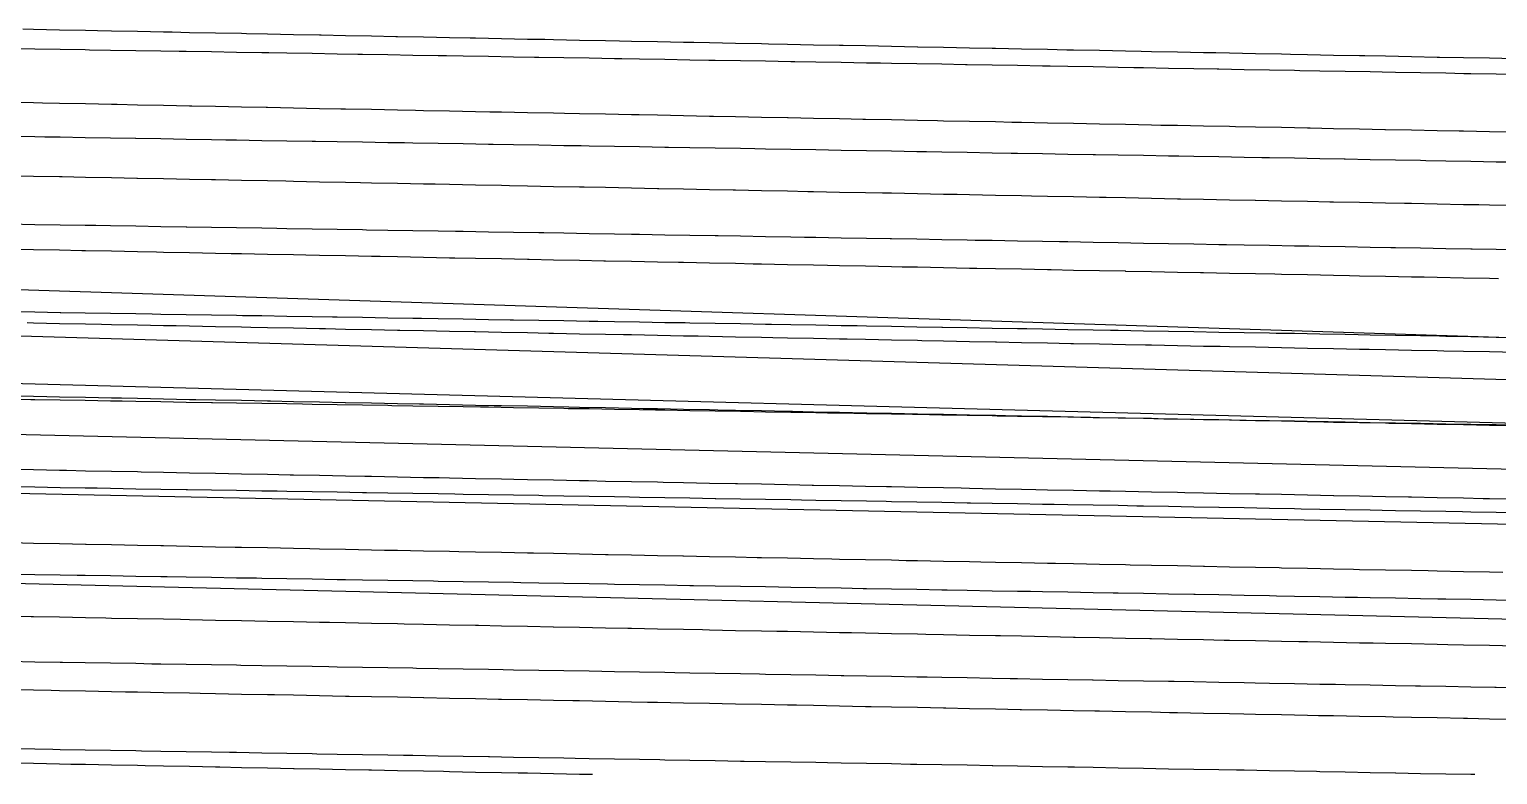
# Model space of a CAD drawing. Header units: metres. Extents: x 0 to 7092, y 40 to 458.
# Drawn here: x 3900.9 to 4023.4, y 40 to 102.2 of the extents above; entities that cross this region are included whole.
import ezdxf

# ---------------------------------------------------------------- set-up
doc = ezdxf.new("R2010")
doc.units = ezdxf.units.M

msp = doc.modelspace()

# ---------------------------------------------------------------- linework, layer by layer
at = {"layer": 'Contour_Level_13'}
msp.add_lwpolyline([(4024.73, 99.71), (4022.67, 99.76), (4020.5, 99.8), (4018.51, 99.84), (4018.33, 99.84), (4016.17, 99.88), (4014, 99.93), (4012.29, 99.96), (4011.83, 99.97), (4009.66, 100.01), (4007.49, 100.06), (4006.08, 100.08), (4005.33, 100.1), (4003.16, 100.14), (4000.99, 100.18), (3999.86, 100.21), (3998.82, 100.23), (3996.65, 100.27), (3994.49, 100.31), (3993.64, 100.33), (3992.32, 100.36), (3990.15, 100.4), (3987.98, 100.44), (3987.42, 100.45), (3985.81, 100.49), (3983.65, 100.53), (3981.48, 100.57), (3981.2, 100.58), (3979.31, 100.61), (3977.14, 100.66), (3974.99, 100.7), (3974.97, 100.7), (3972.8, 100.74), (3970.64, 100.79), (3968.77, 100.82), (3968.47, 100.83), (3966.3, 100.87), (3964.13, 100.91), (3962.55, 100.95), (3961.96, 100.96), (3959.8, 101), (3957.63, 101.04), (3956.33, 101.07), (3955.46, 101.09), (3953.29, 101.13), (3951.12, 101.17), (3950.11, 101.19), (3948.96, 101.22), (3946.79, 101.26), (3944.62, 101.3), (3943.89, 101.32), (3942.45, 101.34), (3940.28, 101.39), (3938.12, 101.43), (3937.68, 101.44), (3935.95, 101.47), (3933.78, 101.52), (3931.61, 101.56), (3931.46, 101.56), (3929.44, 101.6), (3927.28, 101.64), (3925.24, 101.68), (3925.11, 101.69), (3922.94, 101.73), (3920.77, 101.77), (3919.02, 101.81), (3918.6, 101.82), (3916.44, 101.86), (3914.27, 101.9), (3912.8, 101.93), (3912.1, 101.94), (3909.93, 101.99), (3907.76, 102.03), (3906.58, 102.05), (3905.59, 102.07), (3903.43, 102.12), (3901.26, 102.16), (3900.37, 102.18)], dxfattribs=at)
at = {"layer": 'Contour_Level_14'}
for points in [[(4025.33, 98.4), (4023.23, 98.43), (4021.13, 98.47), (4020.53, 98.48), (4019.03, 98.51), (4016.93, 98.55), (4014.83, 98.59), (4013.72, 98.61), (4012.73, 98.62), (4010.63, 98.66), (4008.53, 98.7), (4006.87, 98.73), (4006.42, 98.74), (4004.32, 98.78), (4002.22, 98.81), (4000.12, 98.85), (3999.98, 98.85), (3998.02, 98.89), (3995.92, 98.92), (3993.82, 98.96), (3993.03, 98.98), (3991.72, 99), (3989.62, 99.04), (3987.51, 99.07), (3986.03, 99.1), (3985.41, 99.11), (3983.31, 99.15), (3981.21, 99.18), (3979.11, 99.22), (3978.99, 99.22), (3977.01, 99.26), (3974.91, 99.29), (3972.81, 99.33), (3971.9, 99.35), (3970.71, 99.37), (3968.61, 99.4), (3966.5, 99.44), (3964.75, 99.47), (3964.4, 99.47), (3962.3, 99.51), (3960.2, 99.55), (3958.1, 99.58), (3957.56, 99.59), (3956, 99.62), (3953.9, 99.65), (3951.8, 99.69), (3950.32, 99.71), (3949.7, 99.73), (3947.59, 99.76), (3945.49, 99.8), (3943.39, 99.83), (3943.03, 99.84), (3941.29, 99.87), (3939.19, 99.9), (3937.09, 99.94), (3935.69, 99.96), (3934.99, 99.97), (3932.89, 100.01), (3930.79, 100.04), (3928.68, 100.08), (3928.31, 100.08), (3926.58, 100.11), (3924.48, 100.15), (3922.38, 100.18), (3920.88, 100.21), (3920.28, 100.22), (3918.18, 100.25), (3916.08, 100.29), (3913.98, 100.32), (3913.41, 100.33), (3911.88, 100.36), (3909.77, 100.39), (3907.67, 100.42), (3905.91, 100.45), (3905.57, 100.46), (3903.47, 100.49), (3901.37, 100.53), (3899.27, 100.56)], [(4024.84, 93.59), (4022.67, 93.63), (4020.5, 93.67), (4020.16, 93.68), (4018.33, 93.72), (4016.17, 93.76), (4014, 93.8), (4013.94, 93.8), (4011.83, 93.85), (4009.66, 93.89), (4007.72, 93.93), (4007.49, 93.93), (4005.33, 93.98), (4003.16, 94.02), (4001.5, 94.05), (4000.99, 94.06), (3998.82, 94.1), (3996.65, 94.15), (3995.28, 94.17), (3994.49, 94.19), (3992.32, 94.23), (3990.15, 94.28), (3989.06, 94.3), (3987.98, 94.32), (3985.81, 94.36), (3983.65, 94.4), (3982.85, 94.42), (3981.48, 94.45), (3979.31, 94.49), (3977.14, 94.53), (3976.63, 94.54), (3974.97, 94.58), (3972.8, 94.62), (3970.64, 94.66), (3970.41, 94.67), (3968.47, 94.71), (3966.3, 94.75), (3964.19, 94.79), (3964.13, 94.79), (3961.96, 94.83), (3959.8, 94.88), (3957.97, 94.91), (3957.63, 94.92), (3955.46, 94.96), (3953.29, 95.01), (3951.75, 95.04), (3951.12, 95.05), (3948.96, 95.09), (3946.79, 95.13), (3945.54, 95.16), (3944.62, 95.18), (3942.45, 95.22), (3940.28, 95.26), (3939.32, 95.28), (3938.12, 95.31), (3935.95, 95.35), (3933.78, 95.39), (3933.1, 95.41), (3931.61, 95.43), (3929.44, 95.48), (3927.28, 95.52), (3926.88, 95.53), (3925.11, 95.56), (3922.94, 95.61), (3920.77, 95.65), (3920.66, 95.65), (3918.6, 95.69), (3916.44, 95.74), (3914.44, 95.77), (3914.27, 95.78), (3912.1, 95.82), (3909.93, 95.86), (3908.23, 95.9), (3907.76, 95.91), (3905.59, 95.95), (3903.43, 95.99), (3902.01, 96.02), (3901.26, 96.04), (3899.09, 96.08)]]:
    msp.add_lwpolyline(points, dxfattribs=at)
at = {"layer": 'Contour_Level_15'}
for points in [[(4024.16, 91.1), (4023.23, 91.11), (4021.13, 91.15), (4019.03, 91.19), (4017.38, 91.22), (4016.93, 91.23), (4014.83, 91.27), (4012.73, 91.3), (4010.63, 91.34), (4010.57, 91.34), (4008.53, 91.38), (4006.42, 91.42), (4004.32, 91.45), (4003.7, 91.47), (4002.22, 91.49), (4000.12, 91.53), (3998.02, 91.57), (3996.78, 91.59), (3995.92, 91.6), (3993.82, 91.64), (3991.72, 91.68), (3989.81, 91.71), (3989.62, 91.72), (3987.51, 91.75), (3985.41, 91.79), (3983.31, 91.83), (3982.79, 91.83), (3981.21, 91.86), (3979.11, 91.9), (3977.01, 91.94), (3975.72, 91.96), (3974.91, 91.97), (3972.81, 92.01), (3970.71, 92.04), (3968.61, 92.08), (3968.6, 92.08), (3966.5, 92.12), (3964.4, 92.15), (3962.3, 92.19), (3961.42, 92.2), (3960.2, 92.23), (3958.1, 92.26), (3956, 92.3), (3954.2, 92.33), (3953.9, 92.33), (3951.8, 92.37), (3949.7, 92.4), (3947.59, 92.44), (3946.92, 92.45), (3945.49, 92.47), (3943.39, 92.51), (3941.29, 92.54), (3939.58, 92.57), (3939.19, 92.58), (3937.09, 92.62), (3934.99, 92.65), (3932.89, 92.69), (3932.2, 92.7), (3930.79, 92.72), (3928.68, 92.76), (3926.58, 92.79), (3924.77, 92.82), (3924.48, 92.82), (3922.38, 92.86), (3920.28, 92.89), (3918.18, 92.93), (3917.29, 92.94), (3916.08, 92.96), (3913.98, 93), (3911.88, 93.03), (3909.77, 93.07), (3909.76, 93.07), (3907.67, 93.1), (3905.57, 93.13), (3903.47, 93.17), (3902.19, 93.19), (3901.37, 93.2), (3899.27, 93.24)], [(4024.84, 87.47), (4022.67, 87.51), (4021.8, 87.53), (4020.5, 87.55), (4018.33, 87.59), (4016.17, 87.64), (4015.58, 87.65), (4014, 87.68), (4011.83, 87.72), (4009.66, 87.77), (4009.36, 87.77), (4007.49, 87.81), (4005.33, 87.85), (4003.16, 87.89), (4003.14, 87.89), (4000.99, 87.94), (3998.82, 87.98), (3996.92, 88.02), (3996.65, 88.02), (3994.49, 88.07), (3992.32, 88.11), (3990.71, 88.14), (3990.15, 88.15), (3987.98, 88.2), (3985.81, 88.24), (3984.49, 88.26), (3983.65, 88.28), (3981.48, 88.32), (3979.31, 88.37), (3978.27, 88.39), (3977.14, 88.41), (3974.97, 88.45), (3972.8, 88.5), (3972.05, 88.51), (3970.64, 88.54), (3968.47, 88.58), (3966.3, 88.62), (3965.83, 88.63), (3964.13, 88.67), (3961.96, 88.71), (3959.8, 88.75), (3959.61, 88.76), (3957.63, 88.8), (3955.46, 88.84), (3953.4, 88.88), (3953.29, 88.88), (3951.12, 88.92), (3948.96, 88.97), (3947.18, 89), (3946.79, 89.01), (3944.62, 89.05), (3942.45, 89.1), (3940.96, 89.13), (3940.28, 89.14), (3938.12, 89.18), (3935.95, 89.23), (3934.74, 89.25), (3933.78, 89.27), (3931.61, 89.31), (3929.44, 89.35), (3928.52, 89.37), (3927.28, 89.4), (3925.11, 89.44), (3922.94, 89.48), (3922.3, 89.5), (3920.77, 89.53), (3918.6, 89.57), (3916.44, 89.61), (3916.09, 89.62), (3914.27, 89.65), (3912.1, 89.7), (3909.93, 89.74), (3909.87, 89.74), (3907.76, 89.78), (3905.59, 89.83), (3903.65, 89.86), (3903.43, 89.87), (3901.26, 89.91), (3899.09, 89.96)]]:
    msp.add_lwpolyline(points, dxfattribs=at)
at = {"layer": 'Contour_Level_16'}
for points in [[(4025.33, 83.76), (4023.23, 83.8), (4021.23, 83.83), (4021.13, 83.83), (4019.03, 83.87), (4016.93, 83.91), (4014.83, 83.95), (4014.45, 83.95), (4012.73, 83.99), (4010.63, 84.02), (4008.53, 84.06), (4007.62, 84.08), (4006.42, 84.1), (4004.32, 84.14), (4002.22, 84.17), (4000.74, 84.2), (4000.12, 84.21), (3998.02, 84.25), (3995.92, 84.29), (3993.82, 84.32), (3993.81, 84.32), (3991.72, 84.36), (3989.62, 84.4), (3987.51, 84.44), (3986.83, 84.45), (3985.41, 84.47), (3983.31, 84.51), (3981.21, 84.55), (3979.79, 84.57), (3979.11, 84.58), (3977.01, 84.62), (3974.91, 84.66), (3972.81, 84.69), (3972.7, 84.69), (3970.71, 84.73), (3968.61, 84.76), (3966.5, 84.8), (3965.56, 84.82), (3964.4, 84.84), (3962.3, 84.87), (3960.2, 84.91), (3958.36, 84.94), (3958.1, 84.94), (3956, 84.98), (3953.9, 85.02), (3951.8, 85.05), (3951.11, 85.06), (3949.7, 85.09), (3947.59, 85.12), (3945.49, 85.16), (3943.8, 85.19), (3943.39, 85.19), (3941.29, 85.23), (3939.19, 85.26), (3937.09, 85.3), (3936.44, 85.31), (3934.99, 85.33), (3932.89, 85.37), (3930.79, 85.4), (3929.02, 85.43), (3928.68, 85.44), (3926.58, 85.47), (3924.48, 85.51), (3922.38, 85.54), (3921.55, 85.56), (3920.28, 85.58), (3918.18, 85.61), (3916.08, 85.65), (3914.03, 85.68), (3913.98, 85.68), (3911.88, 85.71), (3909.77, 85.75), (3907.67, 85.78), (3906.46, 85.8), (3905.57, 85.82), (3903.47, 85.85), (3901.37, 85.88), (3899.27, 85.92)], [(4023.44, 81.37), (4022.67, 81.38), (4020.5, 81.43), (4018.33, 81.47), (4017.22, 81.49), (4016.17, 81.51), (4014, 81.56), (4011.83, 81.6), (4011, 81.62), (4009.66, 81.64), (4007.49, 81.69), (4005.33, 81.73), (4004.78, 81.74), (4003.16, 81.77), (4000.99, 81.81), (3998.82, 81.86), (3998.57, 81.86), (3996.65, 81.9), (3994.49, 81.94), (3992.35, 81.98), (3992.32, 81.99), (3990.15, 82.03), (3987.98, 82.07), (3986.13, 82.11), (3985.81, 82.11), (3983.65, 82.16), (3981.48, 82.2), (3979.91, 82.23), (3979.31, 82.24), (3977.14, 82.29), (3974.97, 82.33), (3973.69, 82.35), (3972.8, 82.37), (3970.64, 82.41), (3968.47, 82.46), (3967.47, 82.48), (3966.3, 82.5), (3964.13, 82.54), (3961.96, 82.59), (3961.26, 82.6), (3959.8, 82.63), (3957.63, 82.67), (3955.46, 82.72), (3955.04, 82.72), (3953.29, 82.76), (3951.12, 82.8), (3948.96, 82.84), (3948.82, 82.85), (3946.79, 82.89), (3944.62, 82.93), (3942.6, 82.97), (3942.45, 82.97), (3940.28, 83.02), (3938.12, 83.06), (3936.38, 83.09), (3935.95, 83.1), (3933.78, 83.14), (3931.61, 83.19), (3930.16, 83.22), (3929.44, 83.23), (3927.28, 83.27), (3925.11, 83.32), (3923.95, 83.34), (3922.94, 83.36), (3920.77, 83.4), (3918.6, 83.45), (3917.73, 83.46), (3916.44, 83.49), (3914.27, 83.53), (3912.1, 83.57), (3911.51, 83.59), (3909.93, 83.62), (3907.76, 83.66), (3905.59, 83.7), (3905.29, 83.71), (3903.43, 83.75), (3901.26, 83.79), (3899.09, 83.83)]]:
    msp.add_lwpolyline(points, dxfattribs=at)
at = {"layer": 'Contour_Level_17'}
for points in [[(4025.24, 76.44), (4023.23, 76.48), (4021.13, 76.52), (4019.03, 76.56), (4018.51, 76.57), (4016.93, 76.6), (4014.83, 76.63), (4012.73, 76.67), (4011.73, 76.69), (4010.63, 76.71), (4008.53, 76.75), (4006.42, 76.79), (4004.89, 76.81), (4004.32, 76.82), (4002.22, 76.86), (4000.12, 76.9), (3998.02, 76.94), (3998.01, 76.94), (3995.92, 76.97), (3993.82, 77.01), (3991.72, 77.05), (3991.08, 77.06), (3989.62, 77.09), (3987.51, 77.12), (3985.41, 77.16), (3984.09, 77.18), (3983.31, 77.2), (3981.21, 77.23), (3979.11, 77.27), (3977.05, 77.31), (3977.01, 77.31), (3974.91, 77.34), (3972.81, 77.38), (3970.71, 77.42), (3969.95, 77.43), (3968.61, 77.45), (3966.5, 77.49), (3964.4, 77.52), (3962.8, 77.55), (3962.3, 77.56), (3960.2, 77.6), (3958.1, 77.63), (3956, 77.67), (3955.59, 77.68), (3953.9, 77.7), (3951.8, 77.74), (3949.7, 77.78), (3948.32, 77.8), (3947.59, 77.81), (3945.49, 77.85), (3943.39, 77.88), (3941.29, 77.92), (3941, 77.92), (3939.19, 77.95), (3937.09, 77.99), (3934.99, 78.02), (3933.62, 78.05), (3932.89, 78.06), (3930.79, 78.09), (3928.68, 78.13), (3926.58, 78.16), (3926.18, 78.17), (3924.48, 78.2), (3922.38, 78.23), (3920.28, 78.27), (3918.69, 78.29), (3918.18, 78.3), (3916.08, 78.33), (3913.98, 78.37), (3911.88, 78.4), (3911.14, 78.41), (3909.77, 78.44), (3907.67, 78.47), (3905.57, 78.5), (3903.54, 78.54), (3903.47, 78.54), (3901.37, 78.57), (3899.27, 78.61)], [(4024.84, 75.22), (4022.67, 75.26), (4020.5, 75.3), (4018.86, 75.34), (4018.33, 75.35), (4016.17, 75.39), (4014, 75.43), (4012.64, 75.46), (4011.83, 75.48), (4009.66, 75.52), (4007.49, 75.56), (4006.43, 75.58), (4005.33, 75.6), (4003.16, 75.65), (4000.99, 75.69), (4000.21, 75.71), (3998.82, 75.73), (3996.65, 75.78), (3994.49, 75.82), (3993.99, 75.83), (3992.32, 75.86), (3990.15, 75.9), (3987.98, 75.95), (3987.77, 75.95), (3985.81, 75.99), (3983.65, 76.03), (3981.55, 76.08), (3981.48, 76.08), (3979.31, 76.12), (3977.14, 76.16), (3975.33, 76.2), (3974.97, 76.21), (3972.8, 76.25), (3970.64, 76.29), (3969.12, 76.32), (3968.47, 76.33), (3966.3, 76.38), (3964.13, 76.42), (3962.9, 76.44), (3961.96, 76.46), (3959.8, 76.51), (3957.63, 76.55), (3956.68, 76.57), (3955.46, 76.59), (3953.29, 76.63), (3951.12, 76.68), (3950.46, 76.69), (3948.96, 76.72), (3946.79, 76.76), (3944.62, 76.81), (3944.24, 76.81), (3942.45, 76.85), (3940.28, 76.89), (3938.12, 76.94), (3938.03, 76.94), (3935.95, 76.98), (3933.78, 77.02), (3931.81, 77.06), (3931.61, 77.06), (3929.44, 77.11), (3927.28, 77.15), (3925.59, 77.18), (3925.11, 77.19), (3922.94, 77.24), (3920.77, 77.28), (3919.37, 77.31), (3918.6, 77.32), (3916.44, 77.36), (3914.27, 77.41), (3913.15, 77.43), (3912.1, 77.45), (3909.93, 77.49), (3907.76, 77.54), (3906.93, 77.55), (3905.59, 77.58), (3903.43, 77.62), (3901.26, 77.66), (3900.72, 77.68)]]:
    msp.add_lwpolyline(points, dxfattribs=at)
at = {"layer": 'Contour_Level_18'}
for points in [[(4024.84, 69.09), (4022.67, 69.14), (4020.5, 69.18), (4020.5, 69.18), (4018.33, 69.22), (4016.17, 69.27), (4014.29, 69.3), (4014, 69.31), (4011.83, 69.35), (4009.66, 69.39), (4008.07, 69.43), (4007.49, 69.44), (4005.33, 69.48), (4003.16, 69.52), (4001.85, 69.55), (4000.99, 69.57), (3998.82, 69.61), (3996.65, 69.65), (3995.63, 69.67), (3994.49, 69.7), (3992.32, 69.74), (3990.15, 69.78), (3989.41, 69.8), (3987.98, 69.82), (3985.81, 69.87), (3983.65, 69.91), (3983.19, 69.92), (3981.48, 69.95), (3979.31, 70), (3977.14, 70.04), (3976.98, 70.04), (3974.97, 70.08), (3972.8, 70.12), (3970.76, 70.17), (3970.64, 70.17), (3968.47, 70.21), (3966.3, 70.25), (3964.54, 70.29), (3964.13, 70.3), (3961.96, 70.34), (3959.8, 70.38), (3958.32, 70.41), (3957.63, 70.43), (3955.46, 70.47), (3953.29, 70.51), (3952.1, 70.53), (3951.12, 70.55), (3948.96, 70.6), (3946.79, 70.64), (3945.89, 70.66), (3944.62, 70.68), (3942.45, 70.73), (3940.28, 70.77), (3939.67, 70.78), (3938.12, 70.81), (3935.95, 70.85), (3933.78, 70.9), (3933.45, 70.9), (3931.61, 70.94), (3929.44, 70.98), (3927.28, 71.03), (3927.23, 71.03), (3925.11, 71.07), (3922.94, 71.11), (3921.01, 71.15), (3920.77, 71.15), (3918.6, 71.2), (3916.44, 71.24), (3914.79, 71.27), (3914.27, 71.28), (3912.1, 71.33), (3909.93, 71.37), (3908.58, 71.4), (3907.76, 71.41), (3905.59, 71.46), (3903.43, 71.5), (3902.36, 71.52), (3901.26, 71.54), (3899.09, 71.58)], [(4025.33, 69.13), (4023.23, 69.17), (4022.73, 69.18), (4021.13, 69.21), (4019.03, 69.25), (4016.93, 69.29), (4016, 69.3), (4014.83, 69.32), (4012.73, 69.36), (4010.63, 69.4), (4009.23, 69.43), (4008.53, 69.44), (4006.42, 69.48), (4004.32, 69.51), (4002.4, 69.55), (4002.22, 69.55), (4000.12, 69.59), (3998.02, 69.63), (3995.92, 69.67), (3995.52, 69.67), (3993.82, 69.7), (3991.72, 69.74), (3989.62, 69.78), (3988.59, 69.8), (3987.51, 69.81), (3985.41, 69.85), (3983.31, 69.89), (3981.61, 69.92), (3981.21, 69.93), (3979.11, 69.96), (3977.01, 70), (3974.91, 70.04), (3974.57, 70.04), (3972.81, 70.07), (3970.71, 70.11), (3968.61, 70.15), (3967.47, 70.17), (3966.5, 70.18), (3964.4, 70.22), (3962.3, 70.25), (3960.32, 70.29), (3960.2, 70.29), (3958.1, 70.33), (3956, 70.36), (3953.9, 70.4), (3953.11, 70.41), (3951.8, 70.43), (3949.7, 70.47), (3947.59, 70.51), (3945.85, 70.53), (3945.49, 70.54), (3943.39, 70.58), (3941.29, 70.61), (3939.19, 70.65), (3938.52, 70.66), (3937.09, 70.68), (3934.99, 70.72), (3932.89, 70.75), (3931.14, 70.78), (3930.79, 70.79), (3928.68, 70.82), (3926.58, 70.86), (3924.48, 70.89), (3923.69, 70.9), (3922.38, 70.93), (3920.28, 70.96), (3918.18, 70.99), (3916.19, 71.03), (3916.08, 71.03), (3913.98, 71.06), (3911.88, 71.1), (3909.77, 71.13), (3908.64, 71.15), (3907.67, 71.17), (3905.57, 71.2), (3903.47, 71.23), (3901.37, 71.27), (3901.02, 71.27), (3899.27, 71.3)]]:
    msp.add_lwpolyline(points, dxfattribs=at)
at = {"layer": 'Contour_Level_19'}
for points in [[(3386.6, 97), (5157.42, 40)], [(4024.84, 62.97), (4022.67, 63.01), (4022.15, 63.02), (4020.5, 63.06), (4018.33, 63.1), (4016.17, 63.14), (4015.93, 63.15), (4014, 63.19), (4011.83, 63.23), (4009.71, 63.27), (4009.66, 63.27), (4007.49, 63.31), (4005.33, 63.36), (4003.49, 63.39), (4003.16, 63.4), (4000.99, 63.44), (3998.82, 63.49), (3997.27, 63.52), (3996.65, 63.53), (3994.49, 63.57), (3992.32, 63.61), (3991.05, 63.64), (3990.15, 63.66), (3987.98, 63.7), (3985.81, 63.74), (3984.84, 63.76), (3983.65, 63.79), (3981.48, 63.83), (3979.31, 63.87), (3978.62, 63.89), (3977.14, 63.92), (3974.97, 63.96), (3972.8, 64), (3972.4, 64.01), (3970.64, 64.04), (3968.47, 64.09), (3966.3, 64.13), (3966.18, 64.13), (3964.13, 64.17), (3961.96, 64.22), (3959.96, 64.26), (3959.8, 64.26), (3957.63, 64.3), (3955.46, 64.34), (3953.75, 64.38), (3953.29, 64.39), (3951.12, 64.43), (3948.96, 64.47), (3947.53, 64.5), (3946.79, 64.52), (3944.62, 64.56), (3942.45, 64.6), (3941.31, 64.62), (3940.28, 64.64), (3938.12, 64.69), (3935.95, 64.73), (3935.09, 64.75), (3933.78, 64.77), (3931.61, 64.82), (3929.44, 64.86), (3928.87, 64.87), (3927.28, 64.9), (3925.11, 64.95), (3922.94, 64.99), (3922.65, 64.99), (3920.77, 65.03), (3918.6, 65.07), (3916.44, 65.12), (3916.44, 65.12), (3914.27, 65.16), (3912.1, 65.2), (3910.22, 65.24), (3909.93, 65.25), (3907.76, 65.29), (3905.59, 65.33), (3904, 65.36), (3903.43, 65.37), (3901.26, 65.42), (3899.09, 65.46)], [(4025.33, 61.83), (4023.23, 61.86), (4021.13, 61.9), (4020.43, 61.92), (4019.03, 61.94), (4016.93, 61.98), (4014.83, 62.02), (4013.72, 62.04), (4012.73, 62.06), (4010.63, 62.1), (4008.53, 62.13), (4006.96, 62.16), (4006.42, 62.17), (4004.32, 62.21), (4002.22, 62.25), (4000.14, 62.29), (4000.12, 62.29), (3998.02, 62.32), (3995.92, 62.36), (3993.82, 62.4), (3993.28, 62.41), (3991.72, 62.44), (3989.62, 62.47), (3987.51, 62.51), (3986.36, 62.53), (3985.41, 62.55), (3983.31, 62.59), (3981.21, 62.62), (3979.39, 62.65), (3979.11, 62.66), (3977.01, 62.7), (3974.91, 62.73), (3972.81, 62.77), (3972.37, 62.78), (3970.71, 62.81), (3968.61, 62.84), (3966.5, 62.88), (3965.29, 62.9), (3964.4, 62.92), (3962.3, 62.95), (3960.2, 62.99), (3958.15, 63.02), (3958.1, 63.02), (3956, 63.06), (3953.9, 63.1), (3951.8, 63.13), (3950.95, 63.15), (3949.7, 63.17), (3947.59, 63.2), (3945.49, 63.24), (3943.7, 63.27), (3943.39, 63.28), (3941.29, 63.31), (3939.19, 63.35), (3937.09, 63.38), (3936.39, 63.39), (3934.99, 63.42), (3932.89, 63.45), (3930.79, 63.49), (3929.01, 63.52), (3928.68, 63.52), (3926.58, 63.56), (3924.48, 63.59), (3922.38, 63.63), (3921.58, 63.64), (3920.28, 63.66), (3918.18, 63.7), (3916.08, 63.73), (3914.09, 63.76), (3913.98, 63.76), (3911.88, 63.8), (3909.77, 63.83), (3907.67, 63.87), (3906.55, 63.89), (3905.57, 63.9), (3903.47, 63.94), (3901.37, 63.97), (3899.27, 64)]]:
    msp.add_lwpolyline(points, dxfattribs=at)
at = {"layer": 'Contour_Level_20'}
for points in [[(3386.6, 91.76), (5141.49, 40)], [(4023.79, 56.87), (4022.67, 56.89), (4020.5, 56.93), (4018.33, 56.98), (4017.57, 56.99), (4016.17, 57.02), (4014, 57.06), (4011.83, 57.1), (4011.35, 57.11), (4009.66, 57.15), (4007.49, 57.19), (4005.33, 57.23), (4005.13, 57.24), (4003.16, 57.28), (4000.99, 57.32), (3998.91, 57.36), (3998.82, 57.36), (3996.65, 57.41), (3994.49, 57.45), (3992.7, 57.48), (3992.32, 57.49), (3990.15, 57.53), (3987.98, 57.58), (3986.48, 57.61), (3985.81, 57.62), (3983.65, 57.66), (3981.48, 57.71), (3980.26, 57.73), (3979.31, 57.75), (3977.14, 57.79), (3974.97, 57.83), (3974.04, 57.85), (3972.8, 57.88), (3970.64, 57.92), (3968.47, 57.96), (3967.82, 57.98), (3966.3, 58.01), (3964.13, 58.05), (3961.96, 58.09), (3961.61, 58.1), (3959.8, 58.13), (3957.63, 58.18), (3955.46, 58.22), (3955.39, 58.22), (3953.29, 58.26), (3951.12, 58.31), (3949.17, 58.35), (3948.96, 58.35), (3946.79, 58.39), (3944.62, 58.44), (3942.95, 58.47), (3942.45, 58.48), (3940.28, 58.52), (3938.12, 58.56), (3936.73, 58.59), (3935.95, 58.61), (3933.78, 58.65), (3931.61, 58.69), (3930.51, 58.71), (3929.44, 58.74), (3927.28, 58.78), (3925.11, 58.82), (3924.3, 58.84), (3922.94, 58.86), (3920.77, 58.91), (3918.6, 58.95), (3918.08, 58.96), (3916.44, 58.99), (3914.27, 59.04), (3912.1, 59.08), (3911.86, 59.08), (3909.93, 59.12), (3907.76, 59.17), (3905.64, 59.21), (3905.59, 59.21), (3903.43, 59.25), (3901.26, 59.29), (3899.42, 59.33)], [(4025, 54.53), (4023.23, 54.56), (4021.13, 54.6), (4019.03, 54.64), (4018.36, 54.65), (4016.93, 54.68), (4014.83, 54.72), (4012.73, 54.76), (4011.66, 54.77), (4010.63, 54.79), (4008.53, 54.83), (4006.42, 54.87), (4004.92, 54.9), (4004.32, 54.91), (4002.22, 54.95), (4000.12, 54.99), (3998.13, 55.02), (3998.02, 55.02), (3995.92, 55.06), (3993.82, 55.1), (3991.72, 55.14), (3991.29, 55.14), (3989.62, 55.17), (3987.51, 55.21), (3985.41, 55.25), (3984.4, 55.27), (3983.31, 55.29), (3981.21, 55.32), (3979.11, 55.36), (3977.45, 55.39), (3977.01, 55.4), (3974.91, 55.44), (3972.81, 55.47), (3970.71, 55.51), (3970.45, 55.51), (3968.61, 55.55), (3966.5, 55.58), (3964.4, 55.62), (3963.39, 55.64), (3962.3, 55.66), (3960.2, 55.69), (3958.1, 55.73), (3956.28, 55.76), (3956, 55.76), (3953.9, 55.8), (3951.8, 55.84), (3949.7, 55.87), (3949.11, 55.88), (3947.59, 55.91), (3945.49, 55.94), (3943.39, 55.98), (3941.89, 56.01), (3941.29, 56.02), (3939.19, 56.05), (3937.09, 56.09), (3934.99, 56.12), (3934.6, 56.13), (3932.89, 56.16), (3930.79, 56.19), (3928.68, 56.23), (3927.26, 56.25), (3926.58, 56.26), (3924.48, 56.3), (3922.38, 56.33), (3920.28, 56.37), (3919.86, 56.38), (3918.18, 56.4), (3916.08, 56.44), (3913.98, 56.47), (3912.4, 56.5), (3911.88, 56.51), (3909.77, 56.54), (3907.67, 56.58), (3905.57, 56.61), (3904.88, 56.62), (3903.47, 56.64), (3901.37, 56.68), (3899.27, 56.71)]]:
    msp.add_lwpolyline(points, dxfattribs=at)
at = {"layer": 'Contour_Level_21'}
for points in [[(2418.3, 91.48), (4565.81, 40)], [(3386.6, 86.31), (5126, 40)], [(4024.84, 50.72), (4022.67, 50.77), (4020.5, 50.81), (4019.21, 50.83), (4018.33, 50.85), (4016.17, 50.9), (4014, 50.94), (4012.99, 50.96), (4011.83, 50.98), (4009.66, 51.02), (4007.49, 51.07), (4006.78, 51.08), (4005.33, 51.11), (4003.16, 51.15), (4000.99, 51.2), (4000.56, 51.2), (3998.82, 51.24), (3996.65, 51.28), (3994.49, 51.32), (3994.34, 51.33), (3992.32, 51.37), (3990.15, 51.41), (3988.12, 51.45), (3987.98, 51.45), (3985.81, 51.5), (3983.65, 51.54), (3981.9, 51.57), (3981.48, 51.58), (3979.31, 51.62), (3977.14, 51.67), (3975.68, 51.7), (3974.97, 51.71), (3972.8, 51.75), (3970.64, 51.8), (3969.47, 51.82), (3968.47, 51.84), (3966.3, 51.88), (3964.13, 51.93), (3963.25, 51.94), (3961.96, 51.97), (3959.8, 52.01), (3957.63, 52.05), (3957.03, 52.07), (3955.46, 52.1), (3953.29, 52.14), (3951.12, 52.18), (3950.81, 52.19), (3948.96, 52.23), (3946.79, 52.27), (3944.62, 52.31), (3944.59, 52.31), (3942.45, 52.35), (3940.28, 52.4), (3938.37, 52.44), (3938.12, 52.44), (3935.95, 52.48), (3933.78, 52.53), (3932.16, 52.56), (3931.61, 52.57), (3929.44, 52.61), (3927.28, 52.66), (3925.94, 52.68), (3925.11, 52.7), (3922.94, 52.74), (3920.77, 52.78), (3919.72, 52.8), (3918.6, 52.83), (3916.44, 52.87), (3914.27, 52.91), (3913.5, 52.93), (3912.1, 52.96), (3909.93, 53), (3907.76, 53.04), (3907.28, 53.05), (3905.59, 53.08), (3903.43, 53.13), (3901.26, 53.17), (3901.06, 53.17), (3899.09, 53.21)], [(4025.33, 47.22), (4023.23, 47.26), (4023.12, 47.26), (4021.13, 47.3), (4019.03, 47.34), (4016.93, 47.38), (4016.5, 47.39), (4014.83, 47.42), (4012.73, 47.46), (4010.63, 47.5), (4009.84, 47.51), (4008.53, 47.53), (4006.42, 47.57), (4004.32, 47.61), (4003.13, 47.63), (4002.22, 47.65), (4000.12, 47.69), (3998.02, 47.73), (3996.37, 47.76), (3995.92, 47.76), (3993.82, 47.8), (3991.72, 47.84), (3989.62, 47.88), (3989.56, 47.88), (3987.51, 47.92), (3985.41, 47.95), (3983.31, 47.99), (3982.7, 48), (3981.21, 48.03), (3979.11, 48.07), (3977.01, 48.1), (3975.78, 48.13), (3974.91, 48.14), (3972.81, 48.18), (3970.71, 48.22), (3968.82, 48.25), (3968.61, 48.25), (3966.5, 48.29), (3964.4, 48.33), (3962.3, 48.36), (3961.8, 48.37), (3960.2, 48.4), (3958.1, 48.44), (3956, 48.47), (3954.73, 48.5), (3953.9, 48.51), (3951.8, 48.55), (3949.7, 48.58), (3947.6, 48.62), (3947.59, 48.62), (3945.49, 48.65), (3943.39, 48.69), (3941.29, 48.73), (3940.42, 48.74), (3939.19, 48.76), (3937.09, 48.8), (3934.99, 48.83), (3933.18, 48.86), (3932.89, 48.87), (3930.79, 48.91), (3928.68, 48.94), (3926.58, 48.98), (3925.88, 48.99), (3924.48, 49.01), (3922.38, 49.05), (3920.28, 49.08), (3918.53, 49.11), (3918.18, 49.12), (3916.08, 49.15), (3913.98, 49.19), (3911.88, 49.22), (3911.12, 49.23), (3909.77, 49.26), (3907.67, 49.29), (3905.57, 49.33), (3903.66, 49.36), (3903.47, 49.36), (3901.37, 49.39), (3899.27, 49.43)]]:
    msp.add_lwpolyline(points, dxfattribs=at)
at = {"layer": 'Contour_Level_22'}
for points in [[(3386.6, 80.45), (5110.37, 40)], [(4024.84, 44.6), (4022.67, 44.64), (4020.85, 44.68), (4020.5, 44.69), (4018.33, 44.73), (4016.17, 44.77), (4014.64, 44.8), (4014, 44.81), (4011.83, 44.86), (4009.66, 44.9), (4008.42, 44.92), (4007.49, 44.94), (4005.33, 44.99), (4003.16, 45.03), (4002.2, 45.05), (4000.99, 45.07), (3998.82, 45.11), (3996.65, 45.16), (3995.98, 45.17), (3994.49, 45.2), (3992.32, 45.24), (3990.15, 45.29), (3989.76, 45.29), (3987.98, 45.33), (3985.81, 45.37), (3983.65, 45.42), (3983.54, 45.42), (3981.48, 45.46), (3979.31, 45.5), (3977.33, 45.54), (3977.14, 45.54), (3974.97, 45.59), (3972.8, 45.63), (3971.11, 45.66), (3970.64, 45.67), (3968.47, 45.72), (3966.3, 45.76), (3964.89, 45.79), (3964.13, 45.8), (3961.96, 45.84), (3959.8, 45.89), (3958.67, 45.91), (3957.63, 45.93), (3955.46, 45.97), (3953.29, 46.02), (3952.45, 46.03), (3951.12, 46.06), (3948.96, 46.1), (3946.79, 46.15), (3946.23, 46.16), (3944.62, 46.19), (3942.45, 46.23), (3940.28, 46.27), (3940.02, 46.28), (3938.12, 46.32), (3935.95, 46.36), (3933.8, 46.4), (3933.78, 46.4), (3931.61, 46.45), (3929.44, 46.49), (3927.58, 46.53), (3927.28, 46.53), (3925.11, 46.57), (3922.94, 46.62), (3921.36, 46.65), (3920.77, 46.66), (3918.6, 46.7), (3916.44, 46.75), (3915.14, 46.77), (3914.27, 46.79), (3912.1, 46.83), (3909.93, 46.87), (3908.92, 46.89), (3907.76, 46.92), (3905.59, 46.96), (3903.43, 47), (3902.71, 47.02), (3901.26, 47.05), (3899.09, 47.09)], [(4021.46, 40), (4021.13, 40.01), (4019.03, 40.05), (4016.93, 40.08), (4014.87, 40.12), (4014.83, 40.12), (4012.73, 40.16), (4010.63, 40.2), (4008.53, 40.24), (4008.24, 40.25), (4006.42, 40.28), (4004.32, 40.32), (4002.22, 40.36), (4001.57, 40.37), (4000.12, 40.4), (3998.02, 40.43), (3995.92, 40.47), (3994.85, 40.49), (3993.82, 40.51), (3991.72, 40.55), (3989.62, 40.59), (3988.08, 40.62), (3987.51, 40.63), (3985.41, 40.66), (3983.31, 40.7), (3981.26, 40.74), (3981.21, 40.74), (3979.11, 40.78), (3977.01, 40.82), (3974.91, 40.85), (3974.39, 40.86), (3972.81, 40.89), (3970.71, 40.93), (3968.61, 40.96), (3967.47, 40.98), (3966.5, 41), (3964.4, 41.04), (3962.3, 41.08), (3960.51, 41.11), (3960.2, 41.11), (3958.1, 41.15), (3956, 41.19), (3953.9, 41.22), (3953.49, 41.23), (3951.8, 41.26), (3949.7, 41.3), (3947.59, 41.33), (3946.41, 41.35), (3945.49, 41.37), (3943.39, 41.41), (3941.29, 41.44), (3939.29, 41.48), (3939.19, 41.48), (3937.09, 41.52), (3934.99, 41.55), (3932.89, 41.59), (3932.11, 41.6), (3930.79, 41.62), (3928.68, 41.66), (3926.58, 41.69), (3924.87, 41.72), (3924.48, 41.73), (3922.38, 41.77), (3920.28, 41.8), (3918.18, 41.84), (3917.59, 41.85), (3916.08, 41.87), (3913.98, 41.91), (3911.88, 41.94), (3910.25, 41.97), (3909.77, 41.98), (3907.67, 42.01), (3905.57, 42.05), (3903.47, 42.08), (3902.86, 42.09), (3901.37, 42.12), (3899.27, 42.15)]]:
    msp.add_lwpolyline(points, dxfattribs=at)
at = {"layer": 'Contour_Level_23'}
for points in [[(3386.6, 74.05), (5037.4, 40)], [(3947.88, 40), (3946.79, 40.02), (3944.62, 40.06), (3942.45, 40.11), (3941.66, 40.12), (3940.28, 40.15), (3938.12, 40.19), (3935.95, 40.24), (3935.44, 40.25), (3933.78, 40.28), (3931.61, 40.32), (3929.44, 40.36), (3929.22, 40.37), (3927.28, 40.41), (3925.11, 40.45), (3923, 40.49), (3922.94, 40.49), (3920.77, 40.54), (3918.6, 40.58), (3916.78, 40.62), (3916.44, 40.62), (3914.27, 40.67), (3912.1, 40.71), (3910.57, 40.74), (3909.93, 40.75), (3907.76, 40.79), (3905.59, 40.84), (3904.35, 40.86), (3903.43, 40.88), (3901.26, 40.92), (3899.09, 40.97)]]:
    msp.add_lwpolyline(points, dxfattribs=at)

doc.saveas('drawing.dxf')
